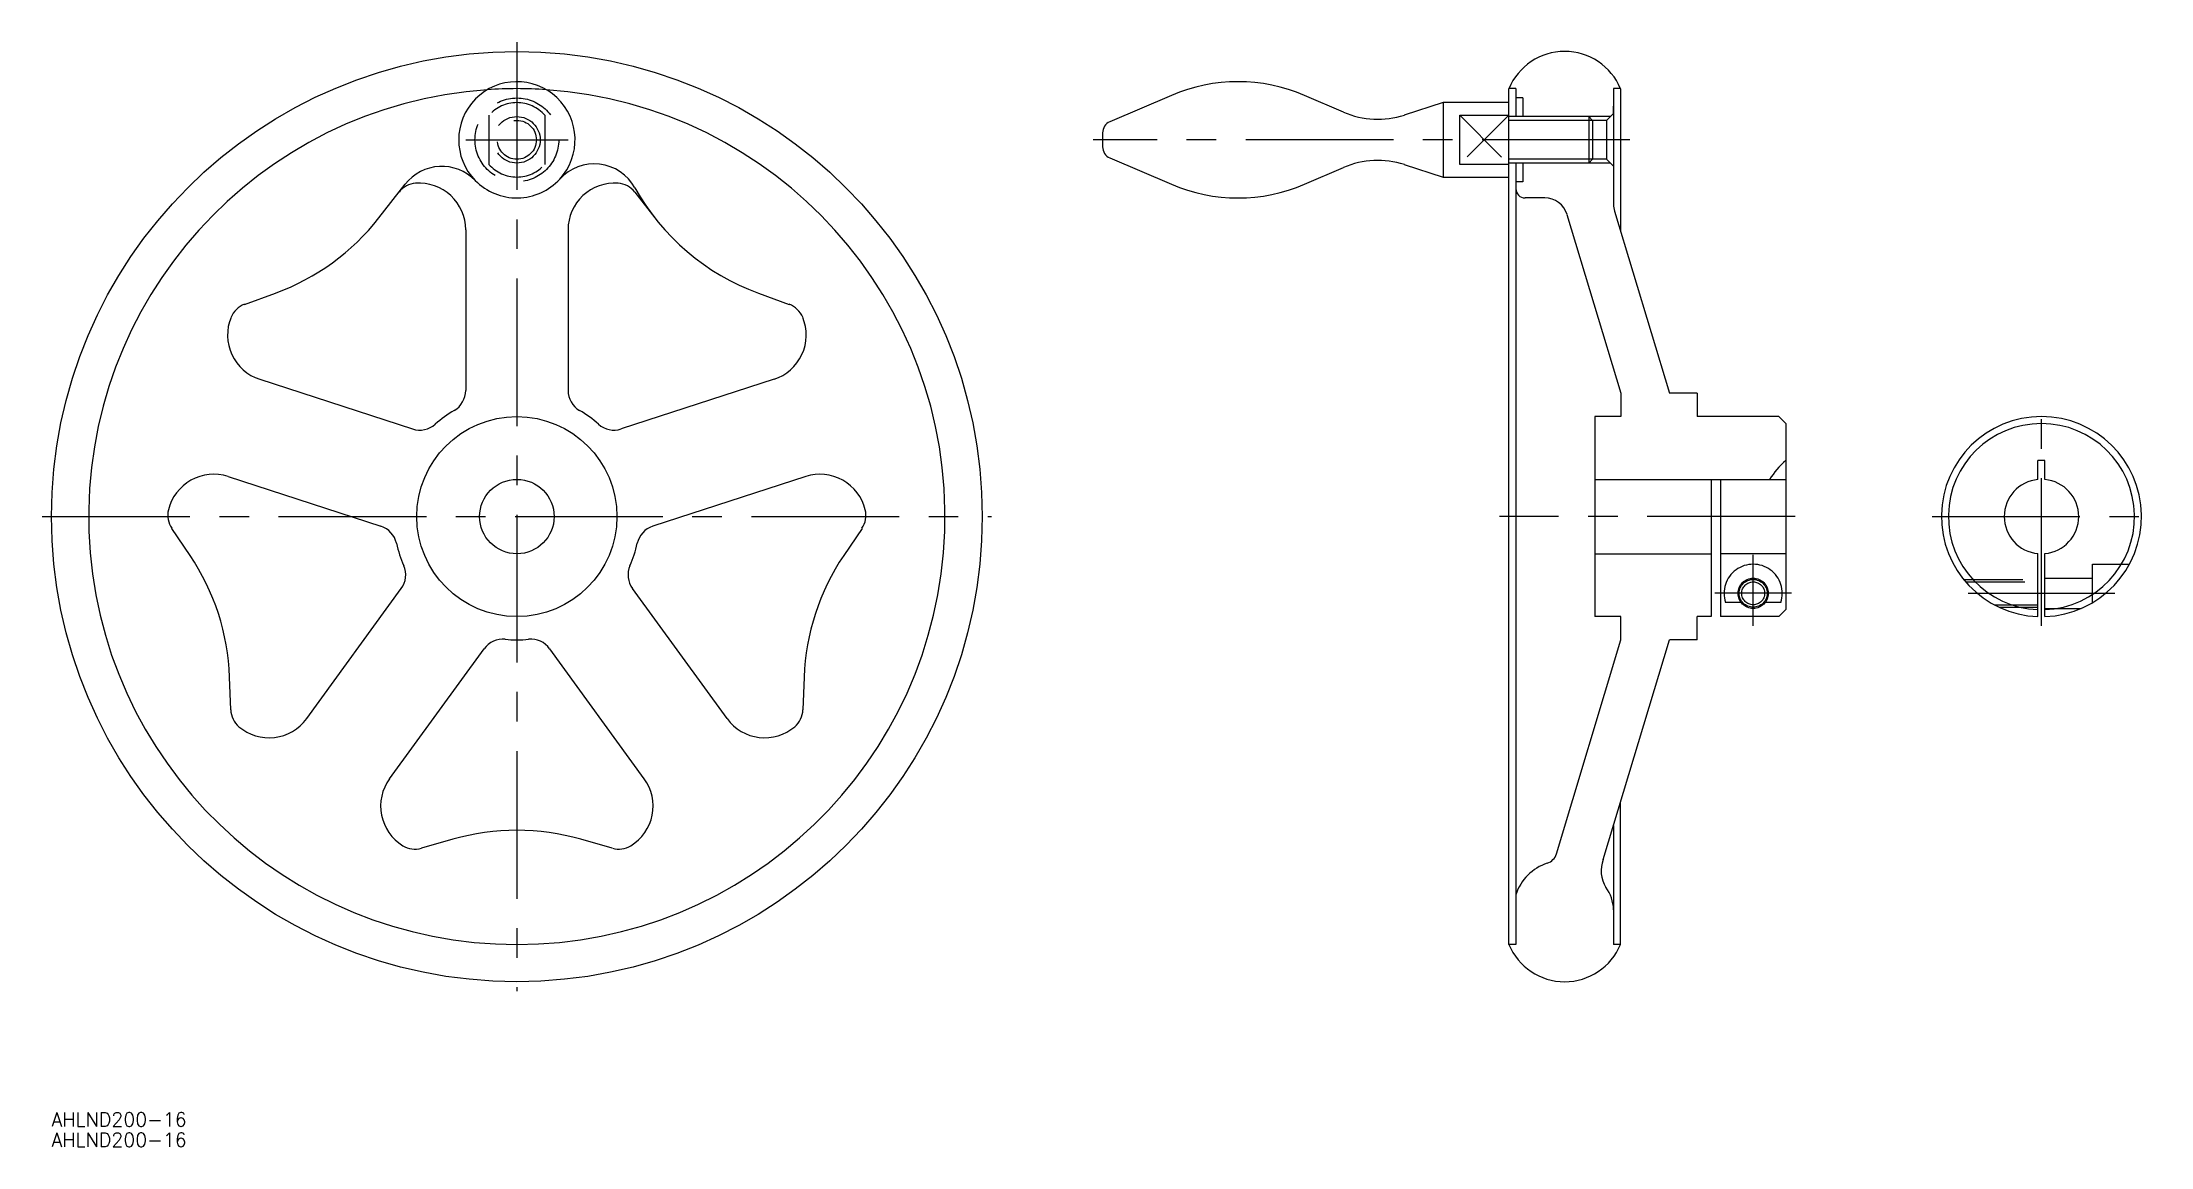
# Model space of a CAD drawing. Extents: x -102 to 351, y -136 to 102.
import ezdxf

# ---------------------------------------------------------------- set-up
doc = ezdxf.new("R2010")
doc.units = 0
for name, pattern in [('CENTER', [50.8, 31.75, -6.35, 6.35, -6.35]), ('DASHED', [19.05, 12.7, -6.35]), ('PHANTOM', [63.5, 31.75, -6.35, 6.35, -6.35, 6.35, -6.35])]:
    doc.linetypes.add(name, pattern=pattern)
doc.layers.get('0').update_dxf_attribs({"linetype": 'CONTINUOUS'})
doc.layers.add('CENTER', color=1, linetype='CENTER')
doc.styles.get("Standard").update_dxf_attribs({"font": 'txt.shx', "height": 3, "bigfont": 'bigfont.shx'})

# ---------------------------------------------------------------- blocks, each defined once
blk = doc.blocks.new('*U2')
at = {"color": 7, "linetype": 'CONTINUOUS'}
blk.add_text('AHLND200-16', height=3, dxfattribs=at).set_placement((-100, -131.1))
blk = doc.blocks.new('*U3')
at = {"color": 7, "linetype": 'CONTINUOUS'}
blk.add_text('AHLND200-16', height=3, dxfattribs=at).set_placement((-100, -135.5))

msp = doc.modelspace()

# ---------------------------------------------------------------- linework, layer by layer
at = {"color": 7, "linetype": 'CONTINUOUS'}
for p, q in [((213.15, -91.98), (213.15, 91.98)), ((214.65, 92), (213.16, 92)), ((214.65, 92), (214.65, 86)), ((235.65, 92), (235.65, 67.13)), ((237.14, 92), (235.65, 92)), ((237.15, 91.98), (237.15, 61.41)), ((140.65, 90.56), (127.42, 84.88)), ((177.64, 86.95), (169.24, 90.56)), ((199.07, 89), (190.69, 86.32)), ((213.15, 89), (199.07, 89)), ((199.07, 89), (199.07, 73)), ((216.15, 90), (214.65, 90)), ((216.15, 90), (216.15, 86)), ((234.15, 85.19), (235.65, 86.69)), ((235.65, 86.69), (235.65, 88.25)), ((125.85, 82.49), (125.85, 79.51)), ((230.34, 86), (213.15, 86)), ((231.15, 85.19), (230.34, 86)), ((230.34, 86), (230.34, 76)), ((234.15, 85.19), (231.15, 85.19)), ((231.15, 85.19), (231.15, 76.81)), ((234.15, 85.19), (234.15, 76.81)), ((127.42, 77.12), (140.65, 71.44)), ((169.24, 71.44), (177.64, 75.05)), ((190.69, 75.68), (199.07, 73)), ((199.07, 73), (213.15, 73)), ((230.34, 76), (213.15, 76)), ((214.65, 76), (214.65, -92)), ((216.15, 76), (216.15, 72)), ((231.15, 76.81), (230.34, 76)), ((234.15, 76.81), (231.15, 76.81)), ((234.15, 76.81), (235.65, 75.31)), ((235.65, 75.31), (235.65, 73.73)), ((-29.65, 64.21), (-23.98, 71.45)), ((25.32, 69.75), (29.65, 64.21)), ((216.15, 72), (214.65, 72)), ((220.86, 68.5), (216.65, 68.5)), ((225.64, 64.94), (237.21, 26.5)), ((235.86, 65.69), (247.65, 26.5)), ((-11, 61.68), (-11, 27.13)), ((11, 61.68), (11, 27.13)), ((-58.51, 45.63), (-51.9, 48.04)), ((51.9, 48.04), (58.51, 45.63)), ((-55.26, 29.52), (-22.41, 18.85)), ((55.26, 29.52), (22.41, 18.85)), ((237.21, 26.5), (237.21, 21.5)), ((253.65, 26.5), (247.65, 26.5)), ((253.65, 26.5), (253.65, 21.5)), ((231.65, 21.5), (231.65, -21.5)), ((237.21, 21.5), (231.65, 21.5)), ((271.15, 21.5), (253.65, 21.5)), ((271.15, 21.5), (272.65, 20)), ((272.65, 20), (272.65, -20)), ((328.34, 12.04), (326.84, 12.04)), ((326.84, 7.96), (326.84, 12.04)), ((328.34, 7.96), (328.34, 12.04)), ((-62.06, 8.6), (-29.21, -2.08)), ((62.06, 8.6), (29.21, -2.08)), ((231.65, 8), (269.17, 8)), ((256.65, 8), (256.65, -21.5)), ((258.65, 8), (258.65, -21.5)), ((269.15, 7.96), (272.65, 7.96)), ((-70.23, -8.36), (-74.16, -2.53)), ((74.16, -2.53), (70.23, -8.36)), ((231.65, -8), (256.65, -8)), ((258.65, -7.96), (272.65, -7.96)), ((326.84, -21.49), (326.84, -7.96)), ((328.34, -21.49), (328.34, -7.96)), ((-45.16, -43.44), (-24.85, -15.49)), ((45.16, -43.44), (24.85, -15.49)), ((237.21, -21.5), (231.65, -21.5)), ((237.21, -26.5), (237.21, -21.5)), ((253.65, -26.5), (253.65, -21.5)), ((256.65, -21.5), (253.65, -21.5)), ((271.15, -21.5), (258.65, -21.5)), ((271.15, -21.5), (272.65, -20)), ((223.36, -72.53), (237.21, -26.5)), ((233.44, -73.74), (247.65, -26.5)), ((253.65, -26.5), (247.65, -26.5)), ((-27.36, -56.37), (-7.05, -28.42)), ((27.36, -56.37), (7.05, -28.42)), ((-61.48, -41.55), (-61.73, -34.52)), ((61.73, -34.52), (61.48, -41.55)), ((237.15, -91.98), (237.15, -61.41)), ((235.65, -66.4), (235.65, -92)), ((-13.75, -69.37), (-20.51, -71.31)), ((20.51, -71.31), (13.75, -69.37)), ((214.65, -92), (213.16, -92)), ((237.14, -92), (235.65, -92))]:
    msp.add_line(p, q, dxfattribs=at)
at = {"color": 3, "linetype": 'DASHED'}
for p, q in [((-6, 86.29), (-6, 75.71)), ((6, 86.29), (6, 75.71)), ((202.65, 86.29), (213.15, 86.29)), ((202.65, 75.71), (202.65, 86.29)), ((202.65, 86.29), (213.15, 75.71)), ((213.15, 86.29), (202.65, 75.79)), ((213.15, 75.71), (202.65, 75.71)), ((310.86, -13.5), (326.84, -13.5)), ((328.34, -13.25), (338.59, -13.25)), ((338.59, -10.25), (346.49, -10.25)), ((338.59, -18.47), (338.59, -10.25)), ((311.31, -14.04), (326.84, -14.04)), ((317.45, -18.96), (326.84, -18.96)), ((318.54, -19.5), (326.84, -19.5)), ((328.34, -19.75), (336.09, -19.75))]:
    msp.add_line(p, q, dxfattribs=at)
at = {"color": 3, "linetype": 'CONTINUOUS'}
for p, q in [((231.15, 85.19), (213.15, 85.19)), ((234.96, 86), (230.34, 86)), ((231.15, 76.81), (213.15, 76.81)), ((234.96, 76), (230.34, 76))]:
    msp.add_line(p, q, dxfattribs=at)
at = {"color": 3, "linetype": 'PHANTOM'}
for p, q in [((263.07, -18.47), (259.72, -18.47)), ((271.58, -18.47), (268.23, -18.47))]:
    msp.add_line(p, q, dxfattribs=at)
at = {"color": 7, "linetype": 'CONTINUOUS'}
for radius in [100, 21.5, 8]:
    msp.add_circle((0, 0), radius, dxfattribs=at)
at = {"color": 3, "linetype": 'DASHED'}
for radius in [9, 5, 4.19]:
    msp.add_circle((0, 81), radius, dxfattribs=at)
at = {"color": 3, "linetype": 'PHANTOM'}
for radius in [3.25, 3, 2.46]:
    msp.add_circle((265.65, -16.5), radius, dxfattribs=at)
at = {"color": 7, "linetype": 'CONTINUOUS'}
for centre, radius, start, end in [((225.15, 87.01), 12.99, 22.5138, 157.4862), ((0, 0), 92, 93.9414, 86.0586), ((0, 81), 12.5, 317.5917, 224.2794), ((154.95, 57.28), 36.22, 66.7539, 113.2461), ((185.01, 104.1), 18.67, 246.7539, 287.7232), ((128.45, 82.49), 2.6, 113.2461, 180), ((128.45, 79.51), 2.6, 180, 246.7539), ((-16.11, 65.29), 10, 44.2794, 141.9636), ((0, 81), 12.5, 224.2794, 317.5917), ((16.61, 65.83), 10, 29.1115, 137.5917), ((185.01, 57.9), 18.67, 72.2768, 113.2461), ((-21.38, 66.67), 5, 94.3595, 141.9636), ((-21, 61.68), 10, 0, 94.3595), ((21, 61.68), 10, 85.6405, 180), ((21.38, 66.67), 5, 38.0364, 85.6405), ((69.03, 95.02), 50, 209.1115, 249.9636), ((154.95, 104.72), 36.22, 246.7539, 293.2461), ((216.65, 70.5), 2, 180, 270), ((220.86, 63.5), 5, 16.74, 90), ((-69.03, 95.02), 50, 290.0364, 321.9636), ((240.65, 67.13), 5, 180, 196.74), ((-56.8, 40.94), 5, 110.0364, 157.6405), ((56.8, 40.94), 5, 22.3595, 69.9636), ((-52.17, 39.03), 10, 157.6405, 252), ((52.17, 39.03), 10, 288, 22.3595), ((0, 0), 26.5, 120.5265, 131.4735), ((-16, 27.13), 5, 300.5265, 0), ((16, 27.13), 5, 180, 239.4735), ((0, 0), 26.5, 48.5265, 59.4735), ((-20.86, 23.6), 5, 252, 311.4735), ((20.86, 23.6), 5, 228.5265, 288), ((327.59, 0), 21.5, 271.9991, 268.0009), ((327.59, 0), 20, 272.1491, 267.8509), ((-65.15, -0.91), 10, 72, 166.3595), ((65.15, -0.91), 10, 13.6405, 108), ((284.45, -1.63), 18.06, 130.7895, 147.8955), ((327.59, 0), 8, 95.3794, 264.6206), ((327.59, 0), 8, 275.3794, 84.6206), ((-70.01, 0.27), 5, 166.3595, 213.9636), ((70.01, 0.27), 5, 326.0364, 13.6405), ((-30.75, -6.83), 5, 12.5265, 72), ((30.75, -6.83), 5, 108, 167.4735), ((-111.7, -36.29), 50, 2.0364, 33.9636), ((0, 0), 26.5, 192.5265, 203.4735), ((0, 0), 26.5, 336.5265, 347.4735), ((111.7, -36.29), 50, 146.0364, 177.9636), ((-28.89, -12.55), 5, 324, 23.4735), ((28.89, -12.55), 5, 156.5265, 216), ((-3, -31.36), 5, 84.5265, 144), ((0, 0), 26.5, 264.5265, 275.4735), ((3, -31.36), 5, 36, 95.4735), ((-56.48, -41.37), 5, 182.0364, 229.6405), ((-53.25, -37.56), 10, 229.6405, 324), ((53.25, -37.56), 10, 216, 310.3595), ((56.48, -41.37), 5, 310.3595, 357.9636), ((-19.27, -62.25), 10, 144, 238.3595), ((19.27, -62.25), 10, 301.6405, 36), ((0, -117.45), 50, 74.0364, 105.9636), ((-21.89, -66.5), 5, 238.3595, 285.9636), ((21.89, -66.5), 5, 254.0364, 301.6405), ((224.65, -84.51), 10.5, 107.9468, 162.2472), ((220.49, -71.66), 3, 287.9468, 343.26), ((239.58, -76.19), 6.61, 158.2877, 212.1899), ((227.45, -84.66), 8.2, 1.0382, 37.1538), ((225.15, -87.01), 12.99, 202.5138, 337.4862)]:
    msp.add_arc(centre, radius, start, end, dxfattribs=at)
at = {"color": 3, "linetype": 'DASHED'}
for centre, radius, start, end in [((0, 0), 92, 86.0586, 93.9414), ((0, 81), 8, 41.4096, 138.5904), ((0, 81), 8, 221.4096, 318.5904)]:
    msp.add_arc(centre, radius, start, end, dxfattribs=at)
at = {"color": 3, "linetype": 'PHANTOM'}
msp.add_arc((265.65, -16.5), 6.25, 341.5986, 198.4014, dxfattribs=at)
at = {"layer": 'CENTER', "color": 1, "linetype": 'CENTER'}
for p, q in [((0, 102), (0, -102)), ((-11, 81), (11, 81)), ((239.15, 81), (123.85, 81)), ((327.59, -23.5), (327.59, 23.5)), ((-102, 0), (102, 0)), ((274.65, 0), (211.15, 0)), ((304.09, 0), (351.09, 0)), ((265.65, -23.5), (265.65, -8.25)), ((326.84, -21.5), (326.84, -11.5)), ((273.9, -16.5), (257.4, -16.5)), ((311.81, -16.5), (343.38, -16.5))]:
    msp.add_line(p, q, dxfattribs=at)

# ---------------------------------------------------------------- block references
at = {"color": 7, "linetype": 'CONTINUOUS'}
for name in ['*U2', '*U3']:
    msp.add_blockref(name, (0, 0), dxfattribs=at)

doc.saveas('drawing.dxf')
